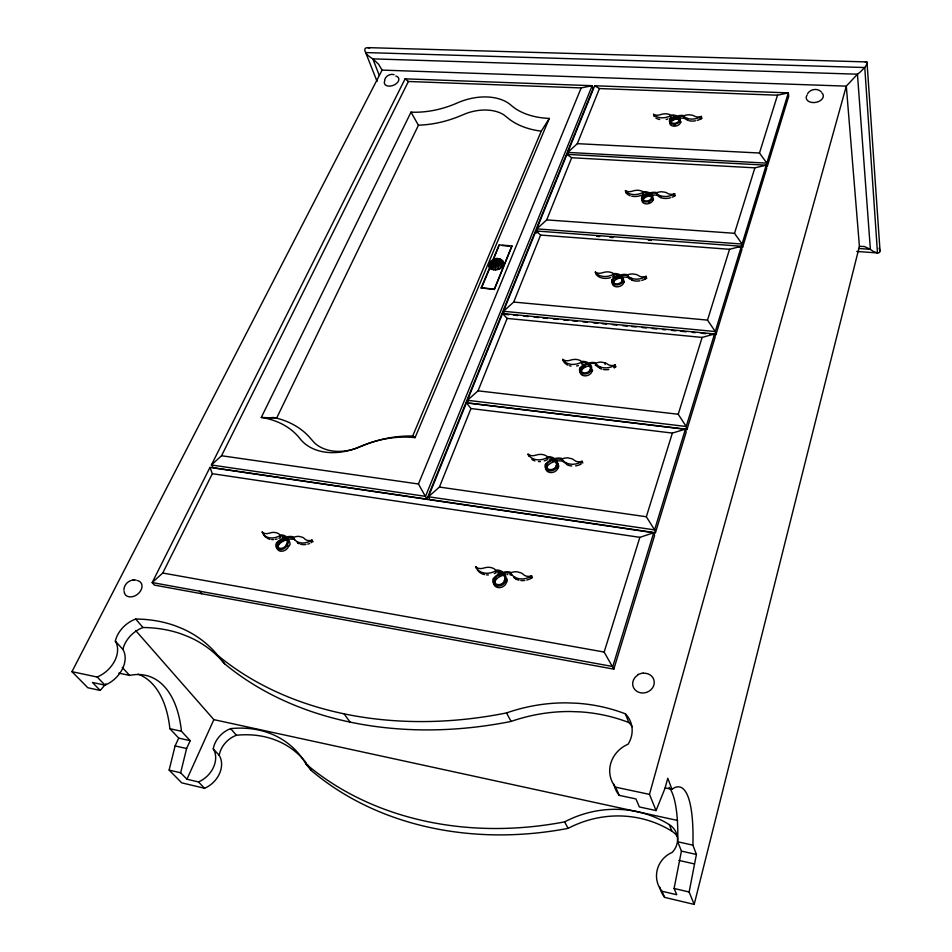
<?xml version="1.0" encoding="UTF-8"?>
<svg xmlns="http://www.w3.org/2000/svg" width="952" height="952" viewBox="0 0 952 952"><rect width="100%" height="100%" fill="white"/><g stroke="black" fill="none" stroke-linecap="round" stroke-linejoin="round"><path stroke-width="1.43" d="M623.132 282.054L623.132 281.97A16.993 1.464 -8.7 0 1 623.048 282.161M105.898 683.81L100.234 690.438L87.834 687.749L71.959 671.672L382.085 70.103L378.598 64.26L372.815 58.869A17.838 12.959 41.5 0 1 369.364 56.465C366.46 55.049 361.605 47.624 367.698 47.624L866.986 61.928L880.041 250.947L879.553 252.423L878.125 252.994L856.764 251.435M123.915 590.18C123.76 584.004 129.996 578.923 136.029 580.065M867.498 62.701L865.428 66.711L860.596 71.709A20.646 6.664 -52.2 0 1 857.454 74.197L846.304 86.132L649.478 794.373L656.059 810.557L639.363 806.951L635.948 798.942L619.228 795.36A29.119 27.096 -23.7 0 1 613.861 784.115M659.784 887.121A25.347 24.764 -28.1 0 0 664.686 897.403L694.187 904.4L689.141 892L696.4 854.468L692.901 845.15A136.826 30.25 -79 0 0 671.933 789.303L667.78 778.224L665.032 788.28L656.059 810.557M306.425 763.218A107.992 86.537 -47.4 0 0 236.417 735.253A22.693 18.064 -43.2 0 0 219.186 755.352A23.372 18.35 -44.4 0 1 204.573 788.268L198.468 781.937A23.562 18.421 -44.1 0 0 213.26 748.843A22.872 18.136 -42.9 0 1 230.67 728.625A108.873 86.929 -47.1 0 1 305.925 763.909A321.336 263.775 -23 0 0 564.619 821.873A109.92 105.065 -51.9 0 1 669.316 824.646A18.838 18.029 -27.2 0 1 672.195 852.385A25.585 24.919 -27.3 0 0 661.938 891.239L676.765 894.737L674.087 888.466L681.418 851.112L677.741 841.782A136.255 31.392 -78.9 0 0 669.089 787.316M198.468 781.937L186.937 779.224L180.654 772.786L186.604 748.534L190.198 740.692L181.451 731.267A118.512 62.987 -71.9 0 0 129.639 675.408L122.249 667.435M204.573 788.268L181.725 782.853L169.135 770.085L175.097 745.916L178.714 738.109L169.873 728.685A118.131 63.57 -71.6 0 0 138.135 674.159M494.647 260.812A9.532 1.404 61.7 0 0 492.886 260.051C479.094 269.88 504.417 274.89 503.239 262.097C503.18 259.051 492.755 256.338 494.838 260.729M694.187 904.4L859.418 246.318L846.304 86.132L382.085 70.103M613.802 669.137L654.571 535.595L653.715 532.751L209.964 467.432L152.201 582.553L154.272 585.075L613.802 669.137L604.163 652.061L639.863 537.345L653.715 532.751L612.779 666.519L152.201 582.553L162.756 573.021L212.355 473.703L209.964 467.432M655.44 532.739L686.166 432.113L685.428 429.126L466.468 402.744L428.436 496.765L429.816 499.538L655.44 532.739L654.595 529.895L646.337 516.757L672.362 433.089L685.428 429.126L654.595 529.895L428.436 496.765L439.419 487.067L470.954 408.551L466.468 402.744M470.169 403.374L686.963 429.507L715.19 337.067L714.547 333.962L502.549 313.541L467.456 400.292L468.693 403.196M710.013 334.092L715.916 334.664L741.941 249.46L741.394 246.259L535.952 230.979L503.465 311.28L504.572 314.279L508.999 314.707M738.193 246.913L742.608 247.234L766.669 168.445L766.205 165.184L566.94 154.355L536.797 228.885L537.773 231.955M502.549 313.541L507.142 318.42L478.059 390.832L467.456 400.292L686.225 426.508L678.229 414.263L702.124 337.425L714.547 333.962L686.225 426.508L686.963 429.507M536.607 233.026L535.952 230.979L540.617 235.061L513.711 302.058L503.465 311.28L715.285 331.558L707.514 320.11L729.541 249.293L741.394 246.259L715.285 331.558L715.916 334.664M754.888 167.838L571.664 157.734L546.698 219.9L536.797 228.885L742.072 244.045L734.516 233.299L754.888 167.838L766.205 165.184L742.072 244.045L742.608 247.234M777.486 95.2L599.451 88.56L577.328 143.657L567.737 152.415L766.836 163.125L759.494 153.022L777.486 95.2L788.327 92.879L788.732 96.188L767.3 166.386L766.836 163.125L788.327 92.879L594.691 85.775L567.737 152.415L568.32 154.498M384.584 80.075C385.524 76.005 390.13 73.423 394.116 74.637M426.912 499.122L592.977 88.857L592.168 85.692L405.112 78.837L211.404 464.981L213.236 467.682L426.912 499.122L418.44 483.997L221.542 455.746L211.404 464.981L425.52 496.349L592.168 85.692L581.172 87.917L408.408 81.479L405.112 78.837M418.44 483.997L581.172 87.917M489.649 267.738L481.2 287.885L494.29 289.467L511.962 245.902L499.217 244.89L492.458 261.015M494.29 289.467L511.962 245.902M415.072 437.646L549.304 118.405A71.793 45.815 -16.7 0 1 510.76 104.97A47.362 30.88 -19.5 0 0 457.817 102.721A69.853 43.387 -19.9 0 1 411.014 112.134L261.288 417.44A93.831 68.52 -32.8 0 1 300.082 438.765A54.466 40.043 -27.3 0 0 359.487 446.833A96.925 75.708 -29 0 1 415.072 437.646L412.752 435.873L541.212 131.293L549.304 118.405M481.355 288.301L489.792 268.143M493.172 260.086L499.217 244.89M186.937 779.224L213.867 719.641L135.66 630.521M276.592 418.202L418.428 125.283L411.014 112.134M221.542 455.746L408.408 81.479M807.546 93.712C810.295 89.107 817.363 87.881 821.231 91.797M504.75 574.841L504.179 573.14A12.079 10.044 -25.9 0 1 511.034 573.604A14.768 12.245 -24.3 0 0 514.794 577.162L516.424 577.959A14.768 12.245 -24.3 0 0 529.847 576.912L531.597 575.853L532.323 577.519L530.573 578.578A14.744 12.233 -24.3 0 1 526.777 580.065M571.807 466.004A14.09 11.186 -19.1 0 1 568.249 465.254L562.965 461.434A11.507 9.187 -20.3 0 0 556.349 461.137L555.694 459.376A11.531 9.187 -20.3 0 1 562.323 459.661A14.113 11.198 -19.1 0 0 566.023 462.803L567.618 463.493A14.113 11.198 -19.1 0 0 580.542 462.279L582.207 461.28L582.826 463.053M288.325 539.403L287.433 537.737A11.555 8.83 -33.1 0 1 293.609 538.142A14.101 10.781 -32 0 0 296.679 541.414L298.083 542.14A14.101 10.781 -32 0 0 310.352 541.093L312.042 540.093L313.065 541.724A7.723 5.926 -32 0 1 312.375 541.938M580.077 371.339A6.188 4.712 -17.7 0 0 585.194 375.885A6.188 4.712 -17.7 0 0 592.049 371.28L591.466 369.435A15.089 8.389 -18.3 0 0 589.776 364.021L589.574 363.7A11.067 8.449 -17.5 0 1 595.976 363.842A13.554 10.282 -16.7 0 0 599.605 366.651L601.152 367.258A13.554 10.282 -16.7 0 0 613.612 365.925L615.194 364.985L615.73 366.829L614.147 367.769M610.458 277.675A13.102 9.46 -16.2 0 1 595.869 273.974L595.333 272.082A13.114 9.46 -16.2 0 0 613.278 274.414A12.435 9.068 -16.1 0 1 619.086 275.437L618.669 275.652A14.066 8.318 1.2 0 0 612.065 279.638L612.588 281.53A5.962 4.343 -15.9 0 0 616.491 286.814A5.962 4.343 -15.9 0 0 623.822 282.494L623.322 280.602A14.542 7.485 -17.2 0 0 621.525 275.866L621.311 275.58A10.674 7.783 -15.7 0 1 627.511 275.604A13.066 9.472 -15.1 0 0 631.057 278.127L632.568 278.65A13.066 9.472 -15.1 0 0 644.599 277.222L646.122 276.33L646.587 278.234L645.075 279.126A13.054 9.472 -15.1 0 1 641.719 280.423M642.279 199.087A5.748 4.01 -14.6 0 0 646.134 203.871A5.748 4.01 -14.6 0 0 653.167 199.789L652.727 197.837A14.03 6.664 -16.4 0 0 650.847 193.708L650.632 193.458A10.293 7.176 -14.5 0 1 656.63 193.387A12.614 8.746 -14 0 0 660.105 195.648L661.581 196.1A12.614 8.746 -14 0 0 673.195 194.589L674.659 193.744L675.063 195.695L673.611 196.54A12.602 8.746 -14 0 1 672.041 197.242M670.089 121.844A5.557 3.713 -13.8 0 0 673.897 126.199A5.557 3.713 -13.8 0 0 680.656 122.32L680.263 120.345A13.566 5.95 -16 0 0 678.324 116.727L678.11 116.525A9.948 6.64 -13.7 0 1 683.917 116.358A12.197 8.08 -13.3 0 0 687.32 118.393L688.748 118.786A12.197 8.08 -13.3 0 0 699.97 117.203L701.374 116.406L701.743 118.393L700.339 119.19A12.186 8.08 -13.3 0 1 697.233 120.392M311.387 542.711L310.507 540.998M541.212 131.293L540.391 131.043A79.682 51.111 -16.6 0 1 508.784 118.774L503.882 114.883A38.794 25.418 -19.5 0 0 466.837 113.217L458.828 116.477A77.445 48.362 -19.9 0 1 419.404 125.129L418.428 125.283M638.114 674.409L643.1 672.885M865.332 62.308L866.582 61.916M503.989 573.175L504.37 573.58A16.47 10.639 -22.9 0 1 505.69 580.756A6.759 5.605 -26.1 0 1 497.253 585.92A6.759 5.605 -26.1 0 1 493.303 578.709A15.934 11.805 -2.4 0 1 501.216 573.104L501.716 572.795A14.09 11.686 -26.5 0 0 495.361 571.045A14.839 12.174 -25.9 0 1 475.679 566.749L476.488 568.403M287.266 537.785L287.528 538.142A15.779 9.008 -27.3 0 1 287.563 544.711A6.474 4.927 -33.1 0 1 279.412 549.566A6.474 4.927 -33.1 0 1 276.52 542.89A15.232 10.686 -11 0 1 284.731 537.725L285.243 537.44A13.495 10.27 -33.3 0 0 279.638 535.857A14.197 10.722 -32.7 0 1 262.205 531.978L263.287 533.596M546.127 466.111L545.46 464.338A15.232 10.424 -0.2 0 1 552.85 459.388L553.314 459.102A13.447 10.698 -20.8 0 0 547.138 457.662A14.161 11.15 -20.7 0 1 528.039 454.152L528.729 455.913A7.783 6.128 -21 0 0 529.217 456.282M579.851 368.186L581.029 368.305A4.939 3.76 -17.7 0 0 584.195 372.898A4.939 3.76 -17.7 0 0 590.299 369.317L591.466 369.435A6.2 4.712 -17.7 0 1 583.802 374.005A6.2 4.712 -17.7 0 1 579.851 368.186A14.613 9.306 0.6 0 1 586.837 363.747L587.277 363.497A12.911 9.829 -18 0 0 581.279 362.284A13.614 10.258 -18 0 1 562.787 359.404L563.394 361.236A13.59 10.258 -18 0 0 567.88 365.14M641.815 197.147L642.909 197.219A4.593 3.201 -14.7 0 0 646.015 200.979A4.593 3.201 -14.7 0 0 651.62 197.778L652.727 197.837A5.76 4.01 -14.7 0 1 645.682 201.931A5.76 4.01 -14.7 0 1 641.815 197.147A13.542 7.449 1.5 0 1 648.074 193.565L648.479 193.363A12.007 8.366 -14.8 0 0 642.826 192.518A12.662 8.746 -15 0 1 625.416 190.662L625.892 192.59A12.65 8.735 -15 0 0 630.212 195.755M643.671 201.681A4.582 3.201 -14.6 0 1 643.373 199.158L642.909 197.219A11.924 6.462 2.3 0 1 649.431 193.791L649.871 195.731L649.074 195.362M669.684 119.869L670.743 119.916A4.439 2.951 -13.8 0 0 673.814 123.344A4.439 2.951 -13.8 0 0 679.192 120.297L680.263 120.345A5.569 3.713 -13.8 0 1 673.492 124.224A5.569 3.713 -13.8 0 1 669.684 119.869A13.066 6.676 1.7 0 1 675.634 116.644L676.027 118.619A13.042 6.676 1.8 0 0 674.504 119.071M859.418 246.318L864.44 246.544L870.378 249.341A17.338 11.198 56.8 0 0 873.472 251.471L877.494 252.958L864.761 67.532L365.675 52.562L377.063 81.408M132.982 580.042L133.994 579.97M269.797 417.785L273.533 417.476L277.805 418.487A103.102 75.613 -32.9 0 1 309.34 437.039L314.398 442.787A44.649 32.951 -27.3 0 0 355.905 448.452L365.52 444.62A106.457 83.502 -29 0 1 411.454 436.004L412.752 435.873M675.634 116.644L678.324 116.727M261.288 417.44L276.842 418.083M648.074 193.565L650.847 193.708M577.328 143.657L759.494 153.022M652.061 199.718L653.167 199.789A16.708 2.321 -10.2 0 0 653.417 199.099M546.698 219.9L734.516 233.299M618.669 275.652L621.525 275.866M858.537 248.472L870.378 249.341L857.454 74.197L372.815 58.869L379.301 75.434M596.726 236.358L599.677 236.572M609.982 237.345L612.933 237.572M648.3 240.201L651.251 240.428M540.617 235.061L729.541 249.293M502.192 245.533L509.272 246.092M678.728 118.833L676.027 118.619L677.336 118.821A11.686 7.794 -14 0 1 678.217 119.535M622.18 280.507L623.322 280.602A5.974 4.343 -15.9 0 1 615.98 284.922A5.974 4.343 -15.9 0 1 612.065 279.638L613.195 279.733A12.376 7.223 2 0 1 620.061 275.925A13.149 6.593 -17.4 0 1 622.18 280.507A4.76 3.463 -15.9 0 1 616.337 283.886A4.76 3.463 -15.9 0 1 613.195 279.733L613.719 281.637A4.748 3.463 -15.9 0 0 613.981 284.386M612.588 281.53L613.719 281.637A12.364 7.223 2 0 1 620.573 277.817A12.531 9.139 -16.1 0 1 621.87 279.174M622.691 282.399L623.822 282.494A17.326 3.237 -10.3 0 0 624.167 281.53L623.976 280.876M481.2 287.885L494.147 289.051M513.711 302.058L707.514 320.11M586.837 363.747L589.776 364.021M648.526 195.505L651.311 195.767M513.437 315.124L517.864 315.552M523.778 316.123L528.217 316.552M534.131 317.123L538.558 317.552M542.997 317.98L547.424 318.408M553.338 318.979L557.777 319.408M563.691 319.979L568.118 320.407M572.557 320.836L576.983 321.264M582.898 321.835L587.336 322.264M593.251 322.835L597.678 323.252M602.116 323.68L606.543 324.108M612.457 324.68L616.896 325.108M622.81 325.679L627.237 326.108M631.676 326.536L636.103 326.964M642.017 327.536L646.456 327.964M652.37 328.535L656.797 328.964M662.711 329.535L665.674 329.82M671.577 330.392L676.015 330.82M680.454 331.237L686.356 331.808M692.271 332.379L695.234 332.664M701.136 333.236L705.575 333.664M507.142 318.42L702.124 337.425M617.503 278.115A14.042 8.318 1.2 0 1 619.181 277.556L622.049 277.877M478.059 390.832L678.229 414.263M552.85 459.388L555.897 459.745A15.72 9.425 -19.9 0 1 557.467 465.945L558.11 467.718A6.438 5.129 -20.5 0 1 550.946 472.608A6.438 5.129 -20.5 0 1 545.722 467.551M470.954 408.551L672.362 433.089M547.091 468.527A5.141 4.094 -20.5 0 1 547.329 466.266L546.662 464.505A5.141 4.094 -20.5 0 0 549.863 469.586A5.141 4.094 -20.5 0 0 556.254 465.79L557.467 465.945A6.45 5.129 -20.5 0 1 549.447 470.788A6.45 5.129 -20.5 0 1 545.46 464.338L546.662 464.505A13.411 9.092 0.6 0 1 554.338 459.733L554.992 461.494A13.542 10.781 -20.9 0 1 556.991 464.409M556.896 467.551L558.11 467.718A18.742 5.534 -10.9 0 0 558.705 466.075L558.253 464.493A15.089 12.007 -20.9 0 0 557.932 463.731M439.419 487.067L646.337 516.757M212.355 473.703L639.863 537.345M284.731 537.725L287.528 538.142M501.216 573.104L504.37 573.58M367.698 47.624L369.65 48.052M276.52 542.89L277.627 543.068A13.411 9.353 -9.9 0 1 286.124 538.094L287.183 539.713A13.387 9.353 -9.9 0 0 278.71 544.687A5.153 3.927 -33.1 0 0 279.043 548.947M278.71 544.687L277.627 543.068A5.165 3.927 -33.1 0 0 279.971 548.328A5.165 3.927 -33.1 0 0 286.445 544.532L288.623 546.329A6.462 4.927 -33.1 0 1 282.078 551.22A6.462 4.927 -33.1 0 1 276.889 547.436M493.303 578.709L494.552 578.911A14.03 10.317 -1.4 0 1 502.763 573.497L503.537 575.163A14.197 11.769 -26.6 0 1 504.477 576.376M287.504 546.15L288.623 546.329A18.802 5.676 -14.3 0 0 290.062 544.461L289.86 542.83M494.088 580.363L495.337 580.565A14.006 10.305 -1.4 0 1 503.537 575.163L501.99 574.77L504.108 575.151M162.756 573.021L604.163 652.061M619.181 277.556L620.573 277.817L620.061 275.925M118.821 673.135L129.639 675.408M665.174 787.875L671.933 789.303M71.959 671.672L97.199 677.039L105.041 685.154A26.394 19.361 -40.9 0 0 122.903 649.442A25.621 19.076 -39.7 0 1 143.002 627.511A167.1 125.307 -45.1 0 1 181.844 634.127L188.936 636.936A167.1 125.307 -45.1 0 1 224.577 663.758A358.499 275.283 -22.6 0 0 511.081 721.426A179.202 166.79 -46.5 0 1 570.498 711.525L580.482 711.894A179.202 166.79 -46.5 0 1 628.844 722.532A27.894 25.383 -25.4 0 1 632.128 726.721M97.199 677.039A26.644 19.433 -40.6 0 0 115.335 641.112A25.847 19.147 -39.5 0 1 135.66 619.038A168.694 125.854 -44.8 0 1 174.787 625.631L181.915 628.451A168.694 125.854 -44.8 0 1 217.746 655.345A361.605 276.068 -22.6 0 0 506.535 712.917A181.047 168.016 -45.6 0 1 566.523 702.862L576.591 703.219A181.047 168.016 -45.6 0 1 625.393 713.845A28.179 25.537 -25.3 0 1 628.106 744.202A29.429 27.263 -23.6 0 0 615.587 787.173L649.478 794.373M105.041 685.154L92.451 682.465L100.234 690.438M213.867 719.641L677.622 820.469M169.873 728.685L181.451 731.267M677.741 841.782L692.901 845.15M178.714 738.109L190.198 740.692M681.418 851.112L696.4 854.468M175.097 745.916L186.604 748.534M678.99 860.418L694.008 863.821M169.135 770.085L180.654 772.786M674.087 888.466L689.141 892M287.183 539.713L285.79 539.356A15.208 10.686 -10.9 0 0 284.803 539.689M631.557 280.031L633.068 280.554A13.054 9.472 -15.1 0 0 639.934 280.828M595.976 363.842L597.547 366.77L601.712 369.102M676.158 116.525L676.015 116.465A11.602 7.735 -14 0 0 670.529 115.775A12.245 8.092 -14.1 0 1 653.619 114.347L654.048 116.311A6.724 4.451 -14.3 0 0 654.488 116.549M660.545 197.588L657.07 195.327L656.63 193.387M513.723 577.483L517.174 579.625A14.744 12.233 -24.3 0 0 518.947 580.184M297.726 543.045L299.13 543.77M594.691 85.775L599.451 88.56M630.188 279.329L628.558 278.043M566.94 154.355L571.664 157.734M683.917 116.358L684.298 118.334L687.915 120.44L687.534 118.464M115.335 641.112L122.903 649.442M213.26 748.843L219.186 755.352M135.66 619.038L143.002 627.511M230.67 728.625L236.417 735.253M217.746 655.345L224.577 663.758M305.925 763.909L311.233 770.442A318.896 262.895 -23 0 0 568.082 828.371A109.004 104.351 -53.5 0 1 671.933 831.239A18.683 17.921 -27.6 0 1 677.455 836.725M199.718 591.216L201.693 593.75M344.112 713.857L350.086 722.128M279.638 535.857L280.709 537.475A14.185 10.71 -32.7 0 1 278.948 538.32M296.893 541.545L297.94 543.164M293.609 538.142L294.668 539.76M879.101 248.139L880.041 250.947M506.535 712.917L511.081 721.426M564.619 821.873L568.082 828.371M495.361 571.045L496.135 572.711A14.815 12.162 -26 0 1 494.278 573.604M493.648 583.516A6.747 5.605 -26.1 0 0 499.788 587.634A6.747 5.605 -26.1 0 0 506.464 582.41L505.69 580.756L504.441 580.542A5.391 4.474 -26.1 0 1 497.729 584.599A5.391 4.474 -26.1 0 1 494.552 578.911L495.337 580.565A5.379 4.474 -26.1 0 0 496.182 585.159M505.214 582.196L504.441 580.542A14.899 9.449 -23 0 0 502.763 573.497M511.034 573.604L511.783 575.27A12.067 10.044 -25.9 0 0 509.855 574.722M515.044 577.305L515.794 578.971M615.587 787.173L619.228 795.36M661.938 891.239L664.686 897.403M530.014 576.817L530.74 578.483M625.393 713.845L628.844 722.532M669.316 824.646L671.933 831.239M547.138 457.662L547.793 459.423A14.149 11.138 -20.7 0 1 544.175 460.911M562.323 459.661L562.965 461.434M566.273 462.934L566.916 464.695M580.708 462.196L581.16 464.052A14.09 11.186 -19.1 0 1 575.615 465.873M497.539 269.523L495.123 261.776M581.839 373.148A4.939 3.76 -17.7 0 1 581.612 370.149L581.029 368.305A12.864 8.092 1.5 0 1 588.277 364.045A13.649 7.414 -18.5 0 1 590.299 369.317M581.279 362.284L581.862 364.116A12.888 9.829 -18 0 1 583.159 364.14M588.277 364.045L588.848 365.889A13.007 9.913 -18 0 1 589.776 366.853M599.843 366.758L600.403 368.602M604.663 362.676L605.21 364.521M613.754 365.842L614.302 367.686M506.833 578.542L507.249 580.28A19.623 7.057 -12 0 1 506.464 582.41M613.278 274.414L613.79 276.306A12.424 9.056 -16.1 0 1 616.848 276.508M627.511 275.604L628.011 277.508A10.65 7.783 -15.7 0 0 621.823 277.472M631.295 278.222L631.795 280.114M644.742 277.139L645.218 279.043M642.826 192.518L643.29 194.458A11.983 8.366 -14.8 0 1 646.813 194.696M660.343 195.731L660.771 197.671L662.009 198.052A12.602 8.746 -14 0 0 670.386 197.79M673.326 194.517L673.742 196.457M670.529 115.775L670.934 117.751A12.221 8.092 -14.1 0 1 669.434 118.453M671.053 123.51A4.439 2.951 -13.8 0 1 671.148 121.892L670.743 119.916A11.495 5.771 2.5 0 1 676.943 116.846A12.269 5.212 -16.2 0 1 679.192 120.297M676.943 116.846L677.336 118.821A11.483 5.771 2.5 0 0 671.148 121.892M700.113 117.132L700.47 119.119M562.787 359.404A7.485 5.641 -18.3 0 0 570.331 360.201A11.21 8.508 -18.2 0 1 581.601 361.403A11.031 8.389 -17.9 0 1 588.622 363.057A10.758 8.199 -17.5 0 1 596.285 362.974A10.984 8.378 -17.1 0 1 601.378 362.129L605.186 362.855A10.984 8.378 -17.1 0 1 607.531 364.164A7.438 5.652 -16.5 0 0 615.194 364.985M581.612 370.149A12.852 8.092 1.5 0 1 588.848 365.889M592.501 370.007A17.993 4.296 -10.5 0 1 592.049 371.28M595.333 365.401A11.055 8.437 -17.5 0 1 596.535 365.687M608.804 369.531A13.506 10.258 -16.7 0 1 603.389 369.507M581.993 368.376A14.589 9.306 0.7 0 1 582.636 367.877M583.314 367.412A14.589 9.306 0.7 0 1 584.052 366.972M584.825 366.568A14.589 9.306 0.7 0 1 585.658 366.199M578.399 365.544A13.59 10.258 -18 0 1 576.567 365.973M571.129 366.08A13.59 10.258 -18 0 1 569.439 365.711M615.73 366.829A7.426 5.652 -16.4 0 1 615.052 367.044M554.338 459.733A14.209 8.354 -20 0 1 556.254 465.79M582.207 461.28A7.747 6.152 -18.9 0 1 574.282 460.244A11.436 9.127 -19.8 0 0 571.878 458.769L567.951 457.888A11.436 9.127 -19.8 0 0 562.656 458.709A11.198 8.925 -20.2 0 0 554.718 458.662A11.483 9.127 -20.7 0 0 547.483 456.71A11.674 9.258 -21.1 0 0 535.833 455.175A7.794 6.128 -21 0 1 528.039 454.152M547.329 466.266A13.387 9.092 0.7 0 1 554.992 461.494M552.565 461.47A15.208 10.424 -0.2 0 1 553.505 461.149M540.367 461.577A14.149 11.138 -20.7 0 1 538.475 461.577M534.905 460.911A14.149 11.138 -20.7 0 1 531.859 459.423M549.78 459.554A13.423 10.686 -20.8 0 1 552.862 460.351M646.587 278.234A7.164 5.2 -14.9 0 1 645.266 278.615M615.289 279.198A14.042 8.318 1.2 0 1 616.717 278.436M613.79 276.306A13.102 9.46 -16.2 0 1 612.16 277.08M646.122 276.33A7.176 5.212 -14.9 0 1 638.685 275.711A10.579 7.723 -15.4 0 0 636.412 274.545L632.842 273.95A10.579 7.723 -15.4 0 0 627.796 274.795A10.365 7.556 -15.7 0 0 620.395 275.009A10.627 7.735 -16 0 0 613.564 273.605A10.805 7.854 -16.3 0 0 602.64 272.7A7.211 5.2 -16.4 0 1 595.333 272.082M649.431 193.791A12.697 5.867 -16.7 0 1 651.62 197.778M675.063 195.695A6.914 4.808 -13.8 0 1 673.79 196.064M650.014 202.098A4.582 3.201 -14.6 0 1 648.895 202.597M643.373 199.158A11.912 6.462 2.3 0 1 649.871 195.731M643.124 198.183A13.53 7.449 1.6 0 1 644.207 197.361M644.813 196.981A13.53 7.449 1.6 0 1 645.48 196.624M646.932 196.005A13.53 7.449 1.6 0 1 647.705 195.743M626.345 192.863A6.961 4.808 -15.2 0 1 625.892 192.59M643.29 194.458A12.65 8.735 -15 0 1 631.7 196.183M651.692 195.267A10.282 7.176 -14.5 0 1 657.07 195.327M650.347 196.112A12.09 8.437 -14.9 0 1 651.501 197.409M625.416 190.662A6.961 4.808 -15.2 0 0 632.509 191.114A10.424 7.247 -15 0 1 643.1 191.768A10.258 7.14 -14.8 0 1 649.728 192.958A10.008 6.973 -14.5 0 1 656.904 192.637A10.21 7.116 -14.2 0 1 661.64 191.768L665.234 192.268A10.21 7.116 -14.2 0 1 667.459 193.304A6.926 4.808 -13.8 0 0 674.659 193.744M679.085 118.369A9.936 6.64 -13.7 0 1 684.298 118.334M695.567 120.785A12.186 8.08 -13.3 0 1 689.117 120.761M678.597 119.928A11.686 7.794 -14 0 1 678.931 120.345M675.384 125.259A4.439 2.951 -13.8 0 1 674.206 125.319M667.84 119.012A12.221 8.092 -14.1 0 1 666.198 119.428M659.724 119.524A12.221 8.092 -14.1 0 1 655.809 117.977M701.374 116.406A6.688 4.439 -13.1 0 1 694.401 116.108A9.865 6.581 -13.5 0 0 692.223 115.192L688.748 114.787A9.865 6.581 -13.5 0 0 684.167 115.668A9.675 6.45 -13.7 0 0 677.217 116.073A9.913 6.604 -14 0 0 670.779 115.085A10.079 6.712 -14.2 0 0 660.509 114.645A6.735 4.451 -14.3 0 1 653.619 114.347M701.743 118.393A6.688 4.439 -13.1 0 1 700.505 118.75M680.811 121.868A16.148 1.511 -10.4 0 1 680.656 122.32M670.886 121.035A13.042 6.676 1.8 0 1 671.91 120.285M672.481 119.952A13.042 6.676 1.8 0 1 673.79 119.333M497.515 572.807A14.066 11.674 -26.5 0 1 500.752 573.604M488.376 574.925A14.815 12.162 -26 0 1 486.424 574.877M484.532 574.591A14.815 12.162 -26 0 1 477.297 569.867M495.23 578.947A15.91 11.805 -2.4 0 1 495.897 578.28M499.11 576.008A15.91 11.805 -2.4 0 1 500.038 575.543M507.071 574.532A12.067 10.044 -25.9 0 1 507.785 574.52M524.766 580.458A14.744 12.233 -24.3 0 1 520.839 580.53M475.679 566.749A8.163 6.688 -26.3 0 0 483.723 568.058A12.245 10.115 -26.7 0 1 495.742 570.01A12.043 9.972 -26.3 0 1 503.192 572.33A11.733 9.758 -25.8 0 1 511.414 572.568A11.971 9.972 -25.3 0 1 516.912 571.783L520.958 572.83A11.971 9.972 -25.3 0 1 523.41 574.52A8.104 6.735 -24.1 0 0 531.597 575.853M532.323 577.519A8.092 6.735 -24.1 0 1 531.585 577.745M288.504 539.367A11.543 8.83 -33.1 0 1 292.954 539.272M262.205 531.978A7.818 5.891 -32.9 0 0 269.368 533.144A11.721 8.889 -33.3 0 1 280.078 534.893A11.519 8.77 -33.2 0 1 286.623 536.999A11.222 8.58 -33 0 1 294.049 537.166A11.448 8.77 -32.8 0 1 299.118 536.404L302.688 537.356A11.448 8.77 -32.8 0 1 304.747 538.903A7.735 5.938 -31.9 0 0 312.042 540.093M277.127 538.963A14.185 10.71 -32.7 0 1 275.283 539.379M273.462 539.582A14.185 10.71 -32.7 0 1 271.689 539.558M269.999 539.296A14.185 10.71 -32.7 0 1 267.012 538.13M265.763 537.249A14.185 10.71 -32.7 0 1 263.882 534.953M286.124 538.094A14.268 7.973 -27.2 0 1 286.445 544.532M282.554 537.642A13.471 10.258 -33.4 0 1 284.815 538.285M278.198 543.842A15.208 10.686 -10.9 0 1 278.865 543.199M279.579 542.592A15.208 10.686 -10.9 0 1 280.352 542.009M281.161 541.462A15.208 10.686 -10.9 0 1 283.851 540.07M289.051 540.569A15.137 11.531 -33.4 0 1 289.658 542.045M309.614 543.521A14.078 10.781 -32 0 1 307.793 544.116M305.937 544.496A14.078 10.781 -32 0 1 300.677 544.282M307.282 764.373A107.992 86.537 -47.4 0 1 311.233 770.442M495.718 261.169A9.484 6.414 5 0 1 503.37 263.502M495.706 261.015A9.484 6.735 -15.8 0 1 503.239 262.097M495.647 260.896A9.496 6.593 -37 0 1 502.62 260.848M495.54 260.788A9.508 5.986 -56 0 1 501.561 259.848M495.397 260.717A9.52 4.986 -72 0 1 500.121 259.158M495.218 260.681A9.532 3.653 -85.3 0 1 498.42 258.825M495.028 260.693A9.532 2.071 83.1 0 1 496.563 258.861M491.315 261.11A9.52 3.058 50.5 0 1 494.493 260.919M490.066 262.395A9.508 4.51 37.9 0 1 494.362 261.05M489.233 263.811A9.496 5.652 23 0 1 494.278 261.193M488.852 265.275A9.484 6.414 4.9 0 1 494.243 261.348M488.983 266.679A9.484 6.735 -15.8 0 1 494.255 261.491M489.59 267.928A9.496 6.593 -37 0 1 494.314 261.61M490.637 268.928A9.508 5.986 -56.1 0 1 494.421 261.717M492.065 269.63A9.52 4.986 -72 0 1 494.576 261.788M493.779 269.975A9.52 3.641 -85.3 0 1 494.742 261.824M495.647 269.94A9.532 2.059 83 0 1 494.933 261.824M495.314 261.693A9.52 1.404 61.7 0 1 499.348 268.75M495.468 261.586A9.508 3.058 50.5 0 1 500.93 267.679M495.599 261.455A9.508 4.51 37.9 0 1 502.18 266.393M495.683 261.312A9.496 5.652 23 0 1 503.013 264.965M137.207 580.482A9.877 7.188 -37.7 0 1 141.622 588.681A9.877 7.188 -37.7 0 1 131.876 596.821A9.877 7.188 -37.7 0 1 124.117 591.43M643.492 673.231A10.924 9.77 -19 0 1 653.607 685.856A10.924 9.77 -19 0 1 636.495 691.081A10.924 9.77 -19 0 1 638.102 674.873M395.865 76.029A7.592 4.712 -21.1 0 1 397.817 82.11A7.592 4.712 -21.1 0 1 388.368 86.096A7.592 4.712 -21.1 0 1 384.798 80.706M821.909 92.879A8.651 5.7 -9.9 0 1 820.707 100.353A8.651 5.7 -9.9 0 1 809.688 101.9A8.651 5.7 -9.9 0 1 807.106 94.95"/></g></svg>
